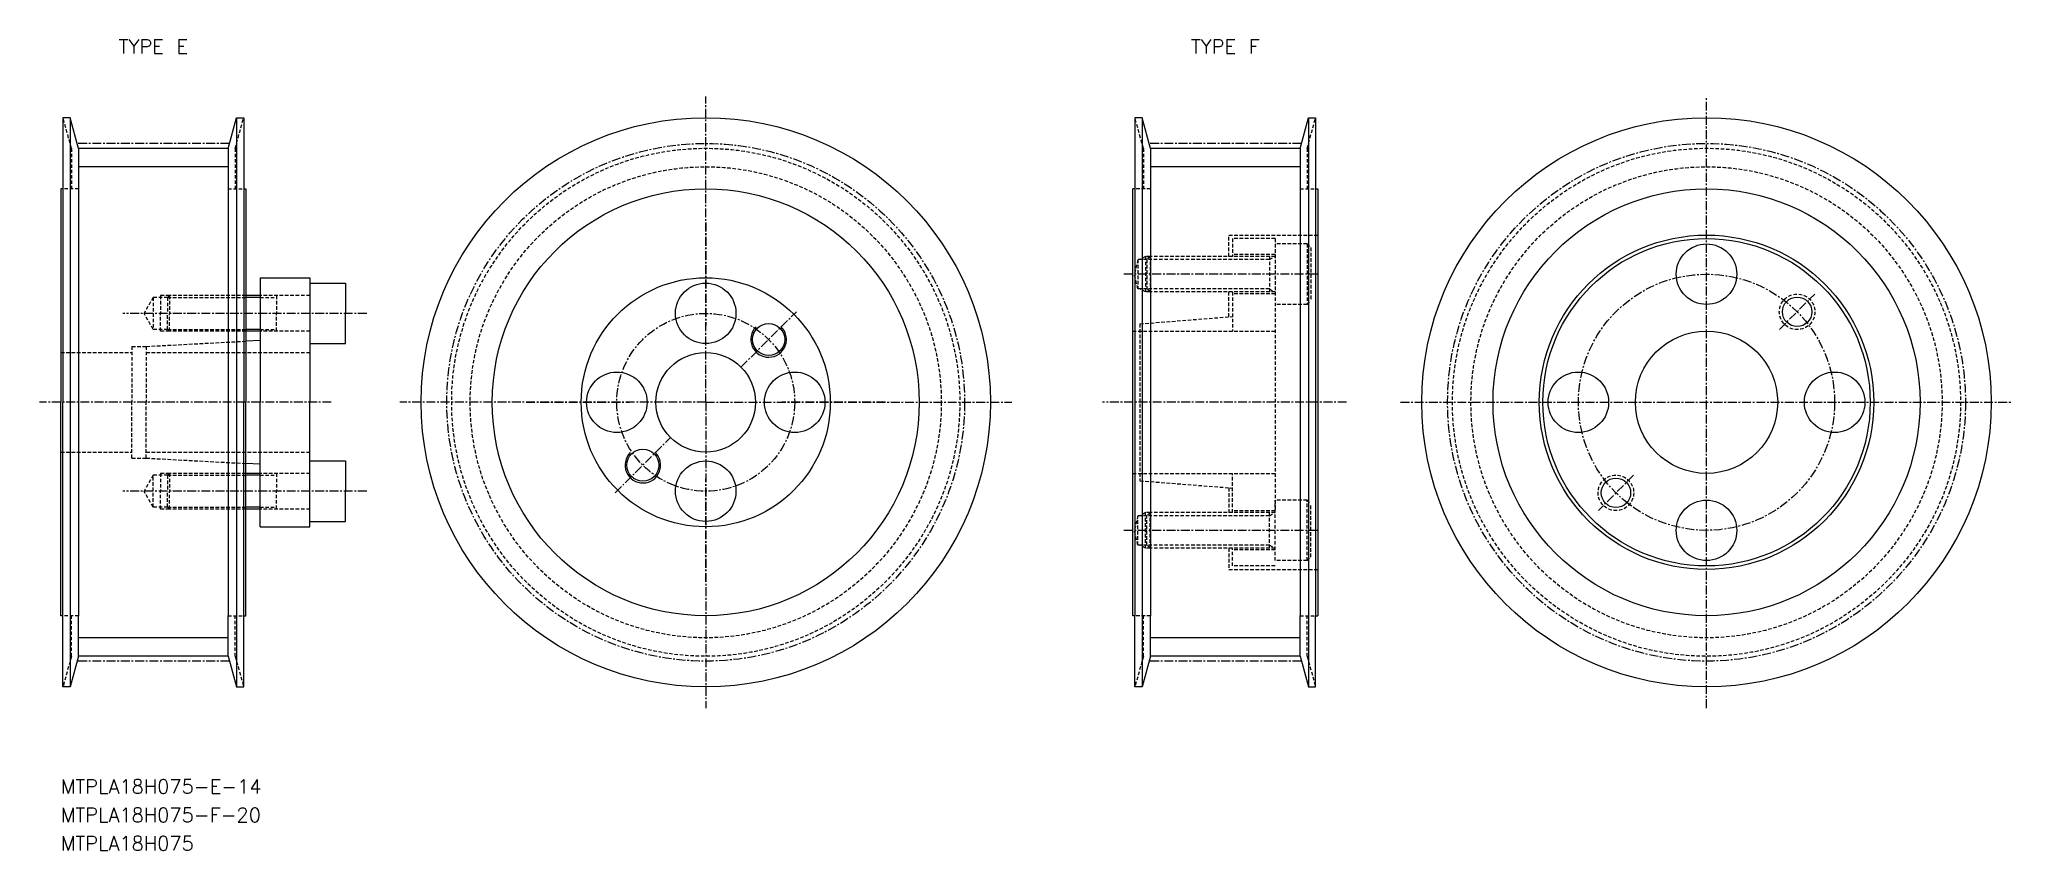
# Model space of a CAD drawing. Extents: x 330 to 607, y 1630 to 1744.
import ezdxf
from ezdxf.enums import TextEntityAlignment as Align

# ---------------------------------------------------------------- set-up
doc = ezdxf.new("R2010")
doc.units = 0
doc.linetypes.add('CENTER', pattern=[2, 1.25, -0.25, 0.25, -0.25])
doc.linetypes.add('DASHED', pattern=[0.75, 0.5, -0.25])
doc.layers.get('0').update_dxf_attribs({"linetype": 'CONTINUOUS'})
doc.layers.add('CENTER', color=1, linetype='CENTER')
doc.styles.add('MISUMI', font='txt.shx')

msp = doc.modelspace()

# ---------------------------------------------------------------- linework, layer by layer
at = {"color": 7, "linetype": 'CONTINUOUS'}
for p, q in [((332.98, 1733.38), (332.98, 1723.38)), ((333.98, 1733.38), (332.98, 1733.38)), ((333.98, 1733.38), (333.98, 1653.38)), ((335.18, 1729.07), (333.98, 1733.38)), ((356.18, 1729.07), (357.38, 1733.38)), ((357.38, 1733.38), (357.38, 1653.38)), ((357.38, 1733.38), (358.38, 1733.38)), ((358.38, 1733.38), (358.38, 1723.38)), ((483.6, 1733.38), (483.6, 1723.38)), ((484.6, 1733.38), (483.6, 1733.38)), ((484.6, 1733.38), (484.6, 1653.38)), ((485.8, 1729.07), (484.6, 1733.38)), ((506.8, 1729.07), (508, 1733.38)), ((508, 1733.38), (508, 1653.38)), ((508, 1733.38), (509, 1733.38)), ((509, 1733.38), (509, 1723.38)), ((356.18, 1729.07), (335.18, 1729.07)), ((335.18, 1729.07), (335.18, 1723.38)), ((356.18, 1729.07), (356.18, 1723.38)), ((506.8, 1729.07), (485.8, 1729.07)), ((485.8, 1729.07), (485.8, 1723.38)), ((506.8, 1729.07), (506.8, 1723.38)), ((332.68, 1723.38), (332.68, 1693.38)), ((332.98, 1723.38), (332.68, 1723.38)), ((332.98, 1723.38), (332.98, 1693.38)), ((335.18, 1723.38), (335.18, 1663.38)), ((356.18, 1723.38), (356.18, 1663.38)), ((358.38, 1723.38), (358.38, 1693.38)), ((358.38, 1723.38), (358.68, 1723.38)), ((358.68, 1723.38), (358.68, 1708.38)), ((483.3, 1663.38), (483.3, 1723.38)), ((483.6, 1723.38), (483.3, 1723.38)), ((483.6, 1723.38), (483.6, 1663.38)), ((485.8, 1723.38), (485.8, 1663.38)), ((506.8, 1723.38), (506.8, 1663.38)), ((509, 1723.38), (509, 1663.38)), ((509, 1723.38), (509.3, 1723.38)), ((509.3, 1723.38), (509.3, 1663.38)), ((360.68, 1710.88), (367.68, 1710.88)), ((360.68, 1710.88), (360.68, 1708.38)), ((367.68, 1710.88), (367.68, 1710.13)), ((358.68, 1708.38), (358.68, 1703.38)), ((360.68, 1708.38), (358.68, 1708.38)), ((360.68, 1708.38), (360.68, 1703.38)), ((367.68, 1710.13), (372.68, 1710.13)), ((367.68, 1710.13), (367.68, 1701.63)), ((372.68, 1710.13), (372.68, 1705.88)), ((372.68, 1701.63), (372.68, 1705.88)), ((360.68, 1703.38), (358.68, 1703.38)), ((358.68, 1703.38), (358.68, 1701.97)), ((360.68, 1703.38), (360.68, 1702.08)), ((360.68, 1702.08), (358.68, 1701.97)), ((358.68, 1701.97), (358.68, 1693.38)), ((360.68, 1702.08), (360.68, 1693.38)), ((367.68, 1701.63), (367.68, 1693.38)), ((367.68, 1701.63), (372.68, 1701.63)), ((332.68, 1663.38), (332.68, 1693.38)), ((332.98, 1663.38), (332.98, 1693.38)), ((358.38, 1663.38), (358.38, 1693.38)), ((358.68, 1684.78), (358.68, 1693.38)), ((360.68, 1684.68), (360.68, 1693.38)), ((367.68, 1685.13), (367.68, 1693.38)), ((358.68, 1683.38), (358.68, 1684.78)), ((360.68, 1684.68), (358.68, 1684.78)), ((358.68, 1678.38), (358.68, 1683.38)), ((360.68, 1683.38), (358.68, 1683.38)), ((360.68, 1683.38), (360.68, 1684.68)), ((360.68, 1678.38), (360.68, 1683.38)), ((367.68, 1676.63), (367.68, 1685.13)), ((367.68, 1685.13), (372.68, 1685.13)), ((372.68, 1685.13), (372.68, 1680.88)), ((372.68, 1676.63), (372.68, 1680.88)), ((358.68, 1663.38), (358.68, 1678.38)), ((360.68, 1678.38), (358.68, 1678.38)), ((360.68, 1675.88), (360.68, 1678.38)), ((360.68, 1675.88), (367.68, 1675.88)), ((367.68, 1676.63), (372.68, 1676.63)), ((367.68, 1675.88), (367.68, 1676.63)), ((332.98, 1663.38), (332.68, 1663.38)), ((332.98, 1653.38), (332.98, 1663.38)), ((335.18, 1657.68), (335.18, 1663.38)), ((356.18, 1657.68), (356.18, 1663.38)), ((358.38, 1653.38), (358.38, 1663.38)), ((358.38, 1663.38), (358.68, 1663.38)), ((483.6, 1663.38), (483.3, 1663.38)), ((483.6, 1653.38), (483.6, 1663.38)), ((485.8, 1657.68), (485.8, 1663.38)), ((506.8, 1657.68), (506.8, 1663.38)), ((509, 1653.38), (509, 1663.38)), ((509, 1663.38), (509.3, 1663.38)), ((335.18, 1657.68), (333.98, 1653.38)), ((356.18, 1657.68), (335.18, 1657.68)), ((356.18, 1657.68), (357.38, 1653.38)), ((485.8, 1657.68), (484.6, 1653.38)), ((506.8, 1657.68), (485.8, 1657.68)), ((506.8, 1657.68), (508, 1653.38)), ((333.98, 1653.38), (332.98, 1653.38)), ((357.38, 1653.38), (358.38, 1653.38)), ((484.6, 1653.38), (483.6, 1653.38)), ((508, 1653.38), (509, 1653.38))]:
    msp.add_line(p, q, dxfattribs=at)
at = {"color": 3, "linetype": 'DASHED'}
for p, q in [((334.18, 1729.07), (332.98, 1733.38)), ((357.18, 1729.07), (358.38, 1733.38)), ((484.8, 1729.07), (483.6, 1733.38)), ((507.8, 1729.07), (509, 1733.38)), ((334.18, 1729.07), (334.18, 1723.38)), ((357.18, 1729.07), (357.18, 1723.38)), ((484.8, 1729.07), (484.8, 1723.38)), ((507.8, 1729.07), (507.8, 1723.38)), ((335.18, 1723.38), (332.98, 1723.38)), ((356.18, 1723.38), (358.38, 1723.38)), ((485.8, 1723.38), (483.6, 1723.38)), ((506.8, 1723.38), (509, 1723.38)), ((496.8, 1716.88), (509.3, 1716.88)), ((496.8, 1713.88), (496.8, 1716.88)), ((503.3, 1716.38), (497.3, 1716.38)), ((497.3, 1716.38), (497.3, 1713.88)), ((503.3, 1716.38), (503.3, 1678.13)), ((484.03, 1713.44), (483.51, 1711.38)), ((485.3, 1713.44), (484.03, 1713.44)), ((484.03, 1713.44), (484.03, 1709.31)), ((485.09, 1713.88), (484.34, 1713.44)), ((485.73, 1713.88), (485.09, 1713.88)), ((485.09, 1713.88), (485.09, 1708.88)), ((485.73, 1713.88), (485.3, 1713.44)), ((502.5, 1713.44), (485.3, 1713.44)), ((485.3, 1713.44), (485.3, 1709.31)), ((503.3, 1713.88), (485.73, 1713.88)), ((485.73, 1713.88), (485.73, 1708.88)), ((503.3, 1714.13), (497.3, 1714.13)), ((502.5, 1713.88), (502.5, 1708.88)), ((502.5, 1713.44), (503.25, 1713.88)), ((507.8, 1715.63), (503.3, 1715.63)), ((503.3, 1715.63), (503.3, 1707.13)), ((507.8, 1715.63), (507.8, 1707.13)), ((507.8, 1715.63), (508.3, 1715.13)), ((508.3, 1715.13), (508.3, 1707.63)), ((484.03, 1709.31), (483.51, 1711.38)), ((345.68, 1708.13), (344.38, 1705.88)), ((345.68, 1708.13), (345.68, 1703.63)), ((347.68, 1708.13), (345.68, 1708.13)), ((347.93, 1708.38), (346.68, 1708.38)), ((346.68, 1708.38), (346.68, 1705.88)), ((347.93, 1708.38), (347.68, 1708.13)), ((347.68, 1708.13), (358.68, 1708.13)), ((347.68, 1708.13), (347.68, 1705.88)), ((358.68, 1708.38), (347.93, 1708.38)), ((347.93, 1708.38), (347.93, 1705.88)), ((367.68, 1708.38), (360.68, 1708.38)), ((360.68, 1708.13), (363.01, 1708.13)), ((363.01, 1708.38), (363.01, 1705.88)), ((485.3, 1709.31), (484.03, 1709.31)), ((485.09, 1708.88), (484.34, 1709.31)), ((485.73, 1708.88), (485.09, 1708.88)), ((502.5, 1709.31), (485.3, 1709.31)), ((485.73, 1708.88), (485.3, 1709.31)), ((503.3, 1708.88), (485.73, 1708.88)), ((496.8, 1705.39), (496.8, 1708.88)), ((497.3, 1708.88), (497.3, 1703.38)), ((503.3, 1708.63), (497.3, 1708.63)), ((502.5, 1709.31), (503.25, 1708.88)), ((345.68, 1703.63), (344.38, 1705.88)), ((346.68, 1703.38), (346.68, 1705.88)), ((347.68, 1703.63), (347.68, 1705.88)), ((347.93, 1703.38), (347.93, 1705.88)), ((363.01, 1703.38), (363.01, 1705.88)), ((484.3, 1704.4), (497.3, 1705.43)), ((507.8, 1707.13), (503.3, 1707.13)), ((507.8, 1707.13), (508.3, 1707.63)), ((347.68, 1703.63), (345.68, 1703.63)), ((347.93, 1703.38), (346.68, 1703.38)), ((347.68, 1703.63), (358.68, 1703.63)), ((347.93, 1703.38), (347.68, 1703.63)), ((358.68, 1703.38), (347.93, 1703.38)), ((360.68, 1703.63), (363.01, 1703.63)), ((367.68, 1703.38), (360.68, 1703.38)), ((483.3, 1703.38), (503.3, 1703.38)), ((484.3, 1704.4), (484.3, 1682.35)), ((332.68, 1700.38), (342.68, 1700.38)), ((342.68, 1701.23), (342.68, 1693.38)), ((342.68, 1701.23), (344.68, 1701.23)), ((344.68, 1701.23), (358.68, 1701.97)), ((344.68, 1701.23), (344.68, 1693.38)), ((344.68, 1700.38), (367.68, 1700.38)), ((342.68, 1685.53), (342.68, 1693.38)), ((344.68, 1685.53), (344.68, 1693.38)), ((332.68, 1686.38), (342.68, 1686.38)), ((344.68, 1686.38), (367.68, 1686.38)), ((342.68, 1685.53), (344.68, 1685.53)), ((345.68, 1683.13), (344.38, 1680.88)), ((344.68, 1685.53), (358.68, 1684.78)), ((345.68, 1678.63), (345.68, 1683.13)), ((347.68, 1683.13), (345.68, 1683.13)), ((346.68, 1683.38), (346.68, 1680.88)), ((347.93, 1683.38), (346.68, 1683.38)), ((347.93, 1683.38), (347.68, 1683.13)), ((347.68, 1683.13), (358.68, 1683.13)), ((347.68, 1683.13), (347.68, 1680.88)), ((358.68, 1683.38), (347.93, 1683.38)), ((347.93, 1683.38), (347.93, 1680.88)), ((367.68, 1683.38), (360.68, 1683.38)), ((360.68, 1683.13), (363.01, 1683.13)), ((363.01, 1683.38), (363.01, 1680.88)), ((483.3, 1683.38), (503.3, 1683.38)), ((497.3, 1677.88), (497.3, 1683.38)), ((345.68, 1678.63), (344.38, 1680.88)), ((346.68, 1678.38), (346.68, 1680.88)), ((347.68, 1678.63), (347.68, 1680.88)), ((347.93, 1678.38), (347.93, 1680.88)), ((363.01, 1678.38), (363.01, 1680.88)), ((484.3, 1682.35), (497.3, 1681.33)), ((496.8, 1681.36), (496.8, 1677.88)), ((347.68, 1678.63), (345.68, 1678.63)), ((347.93, 1678.38), (346.68, 1678.38)), ((347.68, 1678.63), (358.68, 1678.63)), ((347.93, 1678.38), (347.68, 1678.63)), ((358.68, 1678.38), (347.93, 1678.38)), ((360.68, 1678.63), (363.01, 1678.63)), ((367.68, 1678.38), (360.68, 1678.38)), ((484.03, 1677.44), (483.51, 1675.38)), ((484.03, 1673.31), (484.03, 1677.44)), ((485.3, 1677.44), (484.03, 1677.44)), ((485.09, 1677.88), (484.34, 1677.44)), ((485.73, 1677.88), (485.09, 1677.88)), ((485.09, 1672.88), (485.09, 1677.88)), ((485.73, 1677.88), (485.3, 1677.44)), ((502.5, 1677.44), (485.3, 1677.44)), ((485.3, 1673.31), (485.3, 1677.44)), ((503.3, 1677.88), (485.73, 1677.88)), ((485.73, 1672.88), (485.73, 1677.88)), ((503.3, 1678.13), (497.3, 1678.13)), ((502.5, 1672.88), (502.5, 1677.88)), ((502.5, 1677.44), (503.25, 1677.88)), ((507.8, 1679.63), (503.3, 1679.63)), ((503.3, 1671.13), (503.3, 1679.63)), ((507.8, 1671.13), (507.8, 1679.63)), ((507.8, 1679.63), (508.3, 1679.13)), ((508.3, 1671.63), (508.3, 1679.13)), ((484.03, 1673.31), (483.51, 1675.38)), ((485.3, 1673.31), (484.03, 1673.31)), ((485.09, 1672.88), (484.34, 1673.31)), ((485.73, 1672.88), (485.09, 1672.88)), ((502.5, 1673.31), (485.3, 1673.31)), ((485.73, 1672.88), (485.3, 1673.31)), ((503.3, 1672.88), (485.73, 1672.88)), ((496.8, 1672.88), (496.8, 1669.88)), ((497.3, 1670.38), (497.3, 1672.88)), ((503.3, 1672.63), (497.3, 1672.63)), ((502.5, 1673.31), (503.25, 1672.88)), ((496.8, 1669.88), (509.3, 1669.88)), ((503.3, 1670.38), (497.3, 1670.38)), ((507.8, 1671.13), (503.3, 1671.13)), ((507.8, 1671.13), (508.3, 1671.63)), ((335.18, 1663.38), (332.98, 1663.38)), ((334.18, 1657.68), (334.18, 1663.38)), ((356.18, 1663.38), (358.38, 1663.38)), ((357.18, 1657.68), (357.18, 1663.38)), ((485.8, 1663.38), (483.6, 1663.38)), ((484.8, 1657.68), (484.8, 1663.38)), ((506.8, 1663.38), (509, 1663.38)), ((507.8, 1657.68), (507.8, 1663.38)), ((334.18, 1657.68), (332.98, 1653.38)), ((357.18, 1657.68), (358.38, 1653.38)), ((484.8, 1657.68), (483.6, 1653.38)), ((507.8, 1657.68), (509, 1653.38))]:
    msp.add_line(p, q, dxfattribs=at)
at = {"color": 3, "linetype": 'CONTINUOUS'}
for p, q in [((356.18, 1726.48), (335.18, 1726.48)), ((506.8, 1726.48), (485.8, 1726.48)), ((356.18, 1660.27), (335.18, 1660.27)), ((506.8, 1660.27), (485.8, 1660.27))]:
    msp.add_line(p, q, dxfattribs=at)
at = {"color": 3}
for p, q in [((360.68, 1708.13), (358.68, 1708.13)), ((360.68, 1703.63), (358.68, 1703.63)), ((360.68, 1683.13), (358.68, 1683.13)), ((360.68, 1678.63), (358.68, 1678.63))]:
    msp.add_line(p, q, dxfattribs=at)
at = {"color": 7, "linetype": 'CONTINUOUS'}
for centre, radius in [((423.3, 1693.38), 40), ((563.92, 1693.38), 40), ((423.3, 1693.38), 30), ((563.92, 1693.38), 30), ((563.92, 1693.38), 23.5), ((563.92, 1693.38), 23), ((563.92, 1711.38), 4.25), ((423.3, 1693.38), 17.5), ((423.3, 1705.88), 4.25), ((576.65, 1706.1), 2.07), ((432.14, 1702.21), 2.25), ((563.92, 1693.38), 10), ((423.3, 1693.38), 7), ((410.8, 1693.38), 4.25), ((435.8, 1693.38), 4.25), ((545.92, 1693.38), 4.25), ((581.92, 1693.38), 4.25), ((414.46, 1684.54), 2.25), ((423.3, 1680.88), 4.25), ((551.19, 1680.65), 2.07), ((563.92, 1675.38), 4.25)]:
    msp.add_circle(centre, radius, dxfattribs=at)
at = {"color": 3, "linetype": 'DASHED'}
for centre, radius in [((423.3, 1693.38), 35.7), ((563.92, 1693.38), 35.7), ((423.3, 1693.38), 33.1), ((563.92, 1693.38), 33.1), ((576.65, 1706.1), 2.5), ((551.19, 1680.65), 2.5)]:
    msp.add_circle(centre, radius, dxfattribs=at)
at = {"color": 3}
for centre in [(432.14, 1702.21), (414.46, 1684.54)]:
    msp.add_arc(centre, 2.5, 135, 47, dxfattribs=at)
at = {"layer": 'CENTER', "color": 1, "linetype": 'CENTER'}
for p, q in [((423.3, 1693.38), (423.3, 1736.38)), ((563.92, 1650.38), (563.92, 1736.38)), ((356.37, 1729.76), (334.99, 1729.76)), ((506.99, 1729.76), (485.61, 1729.76)), ((423.3, 1718.63), (423.3, 1704.13)), ((509.3, 1711.38), (481.83, 1711.38)), ((574.17, 1703.63), (579.12, 1708.58)), ((375.68, 1705.88), (341.38, 1705.88)), ((428.25, 1698.33), (436.03, 1706.1)), ((370.68, 1693.38), (329.68, 1693.38)), ((423.3, 1693.38), (380.3, 1693.38)), ((398.05, 1693.38), (412.55, 1693.38)), ((423.3, 1693.38), (423.3, 1650.38)), ((423.3, 1693.38), (466.3, 1693.38)), ((448.55, 1693.38), (434.05, 1693.38)), ((513.35, 1693.38), (479.03, 1693.38)), ((520.92, 1693.38), (606.92, 1693.38)), ((410.57, 1680.65), (418.35, 1688.43)), ((553.67, 1683.12), (548.72, 1678.17)), ((375.68, 1680.88), (341.38, 1680.88)), ((423.3, 1668.13), (423.3, 1682.63)), ((509.3, 1675.38), (481.95, 1675.38)), ((356.37, 1656.99), (334.99, 1656.99)), ((506.99, 1656.99), (485.61, 1656.99))]:
    msp.add_line(p, q, dxfattribs=at)
for centre, radius in [((423.3, 1693.38), 36.38), ((563.92, 1693.38), 36.38), ((563.92, 1693.38), 18), ((423.3, 1693.38), 12.5)]:
    msp.add_circle(centre, radius, dxfattribs=at)

# ---------------------------------------------------------------- texts
at = {"color": 7, "linetype": 'CONTINUOUS', "style": 'MISUMI'}
for s, p in [('TYPE E', (345.68, 1743.38)), ('TYPE F', (496.3, 1743.38))]:
    msp.add_text(s, height=2, dxfattribs=at).set_placement(p, align=Align.MIDDLE_CENTER)
for s, p in [('MTPLA18H075-E-14', (332.68, 1638.38)), ('MTPLA18H075-F-20', (332.68, 1634.38)), ('MTPLA18H075', (332.68, 1630.38))]:
    msp.add_text(s, height=2, dxfattribs=at).set_placement(p)

doc.saveas('drawing.dxf')
